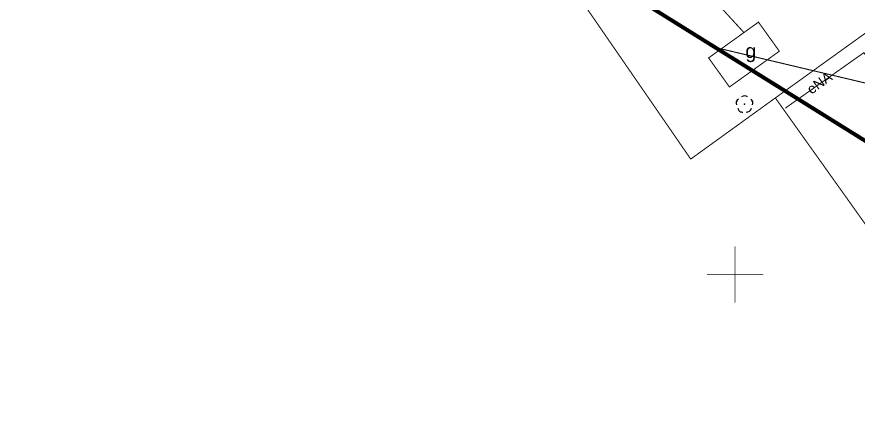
# Model space of a CAD drawing. Extents: x 7572697 to 7573818, y 5546684 to 5547005.
# Drawn here: x 7573186.2 to 7573260.9, y 5546686.8 to 5546722.9 of the extents above; entities that cross this region are included whole.
import ezdxf
from ezdxf.enums import TextEntityAlignment as Align

# ---------------------------------------------------------------- set-up
doc = ezdxf.new("R2010")
doc.units = 0
doc.header["$MEASUREMENT"] = 0
doc.styles.add('STYL_ARIAL', font='Arial', dxfattribs={"oblique": 0.1})

# ---------------------------------------------------------------- blocks, each defined once
blk = doc.blocks.new('922')
at = {"color": 0}
for centre, radius, start, end in [((0, 0.35), 0.4, 50.114, 129.886), ((-0.35, 0.1), 0.4, 119.84816, 203.51949), ((0.35, 0.1), 0.4, 336.88451, 60.15184), ((-0.2, -0.3), 0.4, 187.477, 278.47884), ((0.2, -0.275), 0.425, 262.64593, 349.62892)]:
    blk.add_arc(centre, radius, start, end, dxfattribs=at)
blk.add_point((0, 0), dxfattribs=at)

msp = doc.modelspace()

# ---------------------------------------------------------------- linework, layer by layer
at = {"color": 6, "const_width": 0.35}
for points in [[(7573092.2503, 5546815.8488), (7573096, 5546815), (7573301.5, 5546687), (7573365.78, 5546718), (7573278, 5546774)], [(7573301.5, 5546687), (7573096, 5546815)]]:
    msp.add_lwpolyline(points, dxfattribs=at)
at = {"color": 3, "const_width": 0.09}
for points in [[(7573273.903, 5546730.327), (7573259.212, 5546744.905), (7573234.479, 5546727.047), (7573246.055, 5546710.261)], [(7573273.903, 5546730.327), (7573269.848, 5546727.399), (7573253.573, 5546715.694), (7573246.055, 5546710.261)], [(7573253.573, 5546715.694), (7573265.32, 5546699.215), (7573281.329, 5546711.072), (7573269.848, 5546727.399)]]:
    msp.add_lwpolyline(points, dxfattribs=at)
at = {"color": 1}
for points, const_width in [([(7573241.1038, 5546732.0417), (7573250.7611, 5546721.5245)], 0.09), ([(7573262.3631, 5546718.4553), (7573261.4371, 5546719.7121), (7573254.4587, 5546714.7842)], 0.09), ([(7573250, 5546697.5), (7573250, 5546702.5)], 0.065), ([(7573250, 5546697.5), (7573250, 5546702.5)], 0.065), ([(7573247.5, 5546700), (7573252.5, 5546700)], 0.065), ([(7573247.5, 5546700), (7573252.5, 5546700)], 0.065)]:
    msp.add_lwpolyline(points, dxfattribs=dict(at, const_width=const_width))
at = {"color": 0}
for points, const_width in [([(7573269.848, 5546727.399), (7573253.573, 5546715.694)], 0.065), ([(7573247.6215, 5546719.2793), (7573249.4971, 5546716.6648), (7573253.9279, 5546719.8433), (7573252.0747, 5546722.4266), (7573247.6003, 5546719.2167)], 0.09), ([(7573253.573, 5546715.694), (7573265.32, 5546699.215)], 0.065)]:
    msp.add_lwpolyline(points, dxfattribs=dict(at, const_width=const_width))
at = {"color": 2, "const_width": 0.09}
msp.add_lwpolyline([(7573248.2414, 5546720.1732), (7573296.7589, 5546708.6789), (7573310.1204, 5546705.1732), (7573312.2371, 5546702.2627), (7573313.097, 5546700.7017), (7573316.4704, 5546694.2194)], dxfattribs=at)

# ---------------------------------------------------------------- block references
at = {"color": 0}
msp.add_blockref('922', (7573250.835, 5546715.133, 200.33), dxfattribs=at)

# ---------------------------------------------------------------- texts
at = {"color": 0, "style": 'STYL_ARIAL'}
msp.add_text('g', height=1.25, dxfattribs=at).set_placement((7573250.9076, 5546720.4917), align=Align.TOP_LEFT)
msp.add_text('eNA', height=0.875, rotation=35.5377, dxfattribs=at).set_placement((7573256.2725, 5546716.6898), align=Align.TOP_LEFT)

doc.saveas('drawing.dxf')
